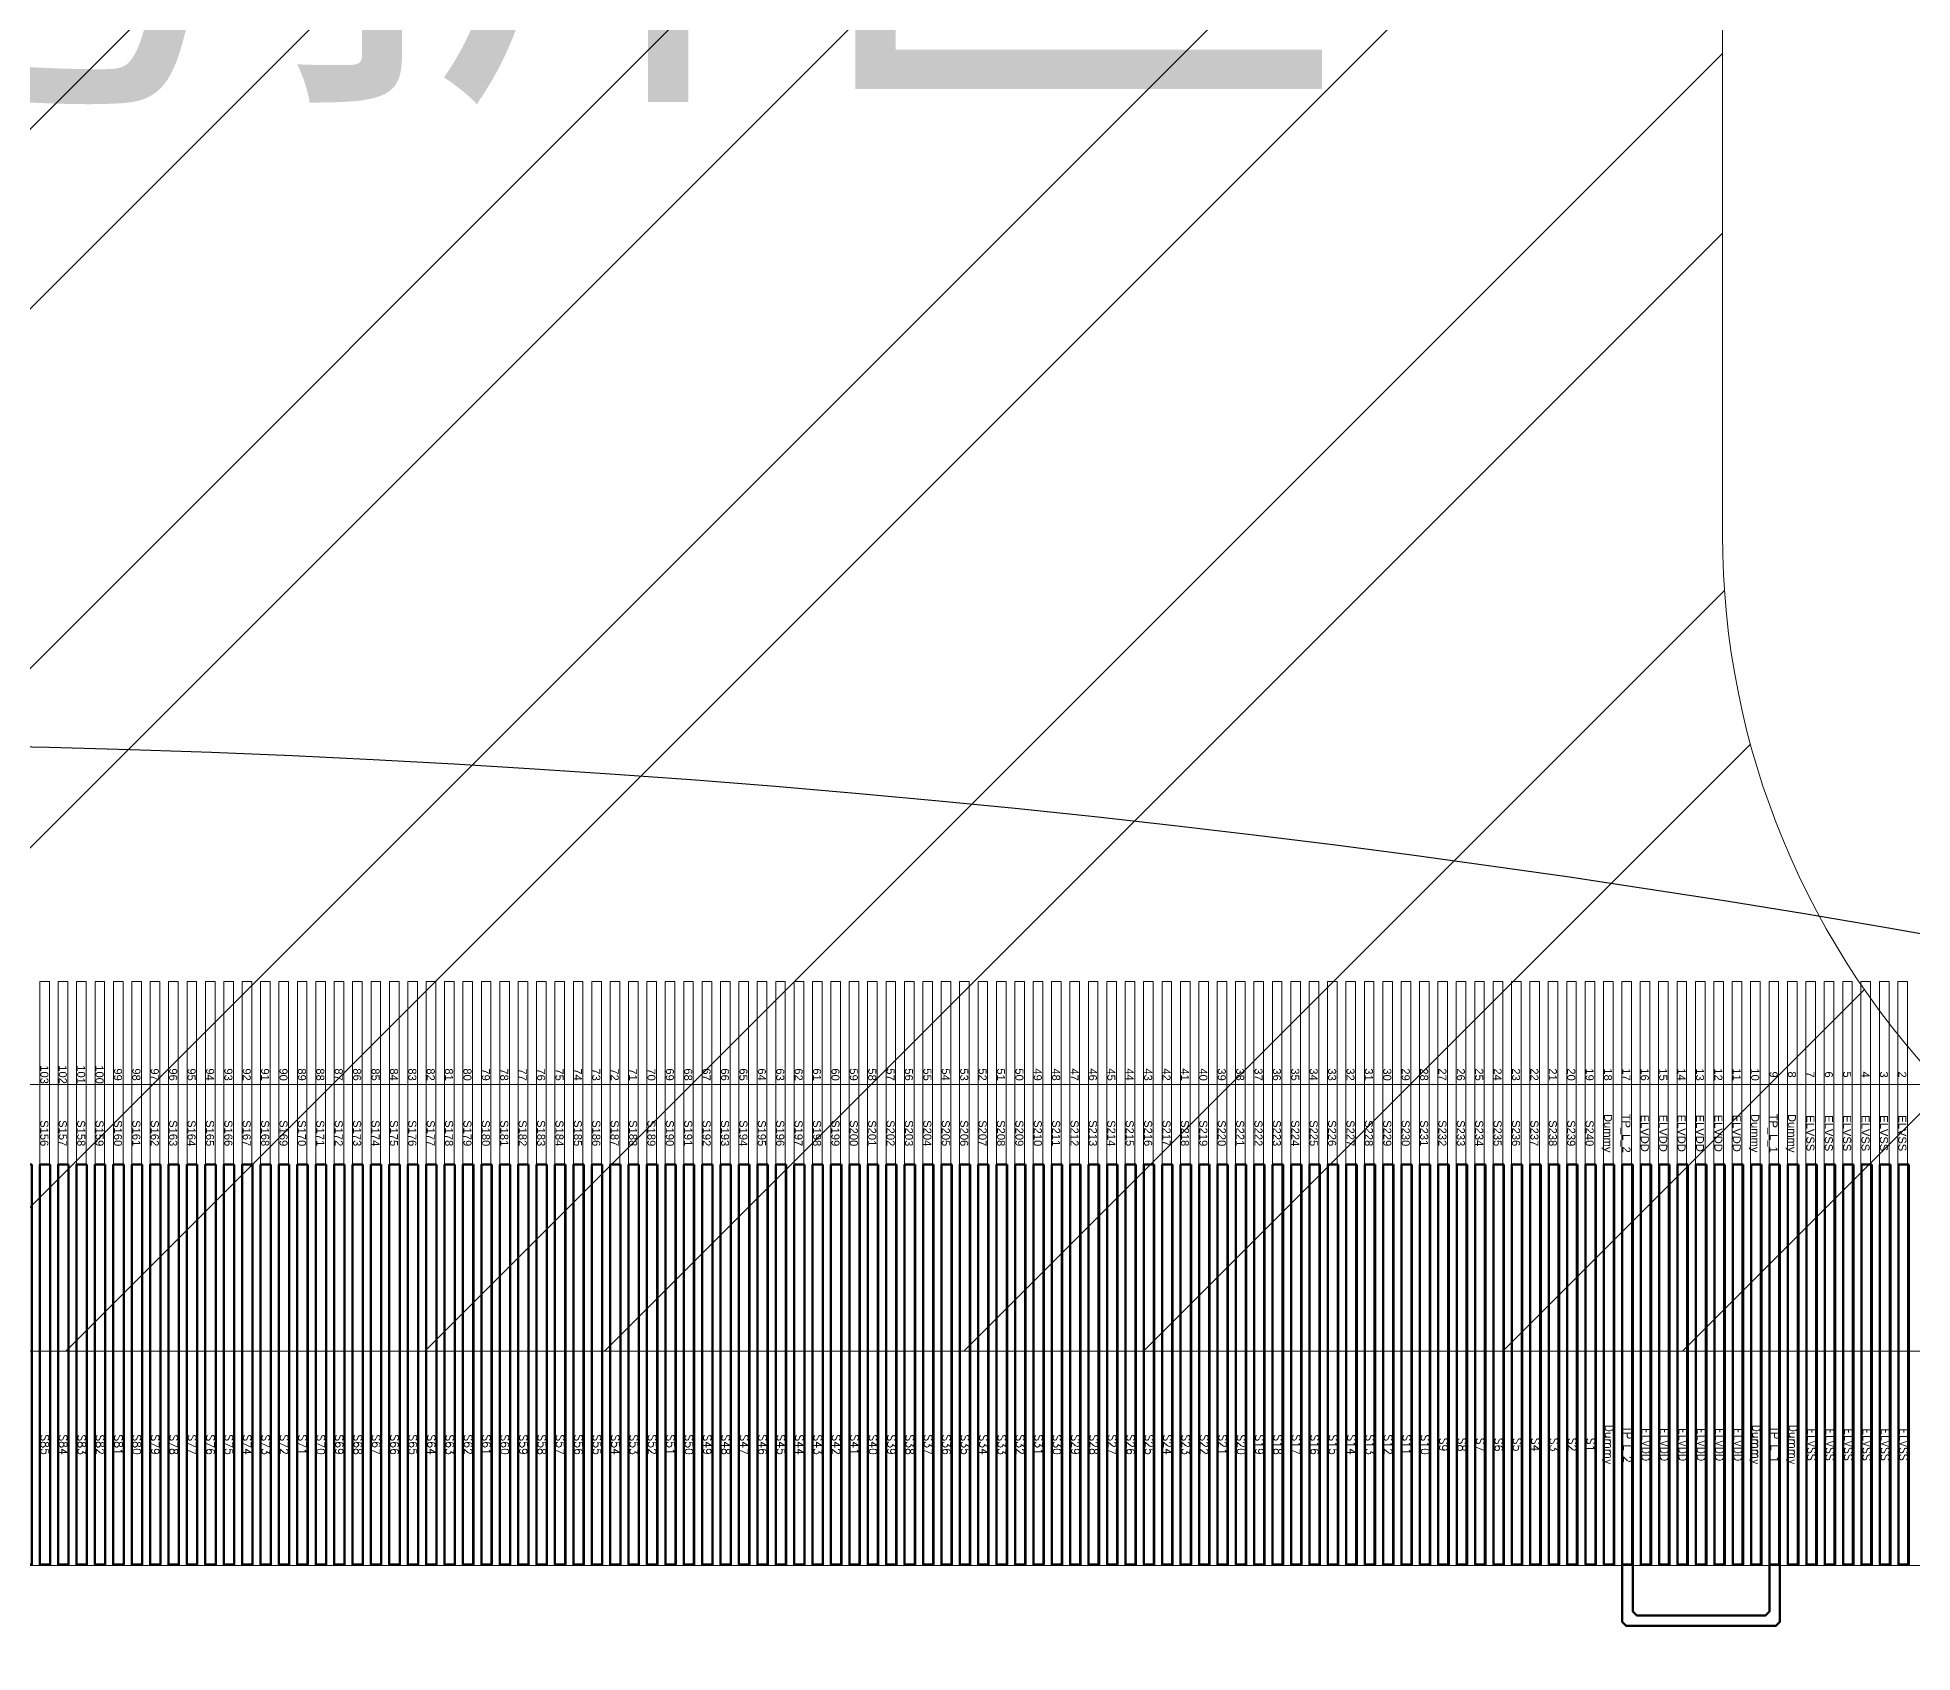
# Model space of a CAD drawing. Header units: millimetres. Extents: x 1403 to 2381, y 158 to 387.
# Drawn here: x 2192.419 to 2194.763, y 296.033 to 298.051 of the extents above; entities that cross this region are included whole.
import ezdxf
from ezdxf.enums import TextEntityAlignment as Align

# ---------------------------------------------------------------- set-up
doc = ezdxf.new("R2010")
doc.units = ezdxf.units.MM
doc.layers.get('0').update_dxf_attribs({"lineweight": 5})
for name, color, linetype, lineweight in [('COF', 2, 'Continuous', 5), ('DIM', 3, 'Continuous', 5), ('FPC', 50, 'Continuous', 5), ('Gate1.drawing', 3, 'Continuous', 100), ('ITO', 2, 'Continuous', 5), ('Label.drawing', 7, 'Continuous', 100), ('Layout.drawing', 1, 'Continuous', 5), ('SD1.drawing', 30, 'Continuous', 100)]:
    doc.layers.add(name, color=color, linetype=linetype, lineweight=lineweight)
doc.layers.add('COVER LENS', color=6, linetype='Continuous')
doc.styles.add('MBC_Arial_Font', font='arial.ttf')
doc.styles.add('RD', font='ROMAND.shx', dxfattribs={"width": 0.8})
doc.styles.get("Standard").update_dxf_attribs({"font": 'txt', "bigfont": 'gbcbig.shx'})
doc.styles.add('汉字', font='SimSun.ttf')
doc.dimstyles.new('DIM', dxfattribs={"dimtxt": 1.5, "dimasz": 0.8, "dimexe": 0, "dimexo": 0.5, "dimgap": 0.11, "dimtad": 0, "dimzin": 1, "dimdsep": 46, "dimtxsty": 'RD', "dimcen": 0, "dimclrd": 256, "dimclre": 256, "dimclrt": 256, "dimadec": 0, "dimazin": 0, "dimtm": 1e-09, "dimtfac": 1, "dimtofl": 0, "dimtmove": 0, "dimatfit": 3, "dimfxl": 1, "dimlwe": -1, "dimarcsym": 0})

# ---------------------------------------------------------------- blocks, each defined once
blk = doc.blocks.new('cof_unit')
at = {"layer": 'Gate1.drawing', "color": 3, "linetype": 'Continuous', "lineweight": 100}
blk.add_lwpolyline([(0, 0), (0.013, 0), (0.013, 0.5), (0, 0.5)], close=True, dxfattribs=at)
at = {"layer": 'SD1.drawing', "color": 30, "linetype": 'Continuous', "lineweight": 100}
blk.add_lwpolyline([(0, 0), (0.013, 0), (0.013, 0.5), (0, 0.5)], close=True, dxfattribs=at)
blk = doc.blocks.new('cof')
at = {"layer": 'Gate1.drawing', "color": 3, "linetype": 'Continuous', "lineweight": 100}
blk.add_lwpolyline([(0.197, 0.5), (0.197, 0.5585), (0.202, 0.5635), (0.363, 0.5635), (0.368, 0.5585), (0.368, 0.5), (0.381, 0.5), (0.381, 0.5715), (0.376, 0.5765), (0.189, 0.5765), (0.184, 0.5715), (0.184, 0.5)], close=True, dxfattribs=at)
at = {"color": 1, "linetype": 'Continuous', "lineweight": 100, "row_count": 1, "column_count": 119, "row_spacing": 0.5, "column_spacing": 0.023}
blk.add_blockref('cof_unit', (0.023, 0), dxfattribs=at)
at = {"layer": 'Label.drawing', "color": 7, "linetype": 'Continuous', "lineweight": 100}
for s, p in [('ELVSS', (0.0295, 0.35)), ('ELVSS', (0.0525, 0.35)), ('ELVSS', (0.0755, 0.35)), ('ELVSS', (0.0985, 0.35)), ('ELVSS', (0.1215, 0.35)), ('ELVSS', (0.1445, 0.35)), ('Dummy', (0.1675, 0.35)), ('TP_L_1', (0.1905, 0.35)), ('Dummy', (0.2135, 0.35)), ('ELVDD', (0.2365, 0.35)), ('ELVDD', (0.2595, 0.35)), ('ELVDD', (0.2825, 0.35)), ('ELVDD', (0.3055, 0.35)), ('ELVDD', (0.3285, 0.35)), ('ELVDD', (0.3515, 0.35)), ('TP_L_2', (0.3745, 0.35)), ('Dummy', (0.3975, 0.35)), ('S1', (0.4205, 0.35)), ('S2', (0.4435, 0.35)), ('S3', (0.4665, 0.35)), ('S4', (0.4895, 0.35)), ('S5', (0.5125, 0.35)), ('S6', (0.5355, 0.35)), ('S7', (0.5585, 0.35)), ('S8', (0.5815, 0.35)), ('S9', (0.6045, 0.35)), ('S10', (0.6275, 0.35)), ('S11', (0.6505, 0.35)), ('S12', (0.6735, 0.35)), ('S13', (0.6965, 0.35)), ('S14', (0.7195, 0.35)), ('S15', (0.7425, 0.35)), ('S16', (0.7655, 0.35)), ('S17', (0.7885, 0.35)), ('S18', (0.8115, 0.35)), ('S19', (0.8345, 0.35)), ('S20', (0.8575, 0.35)), ('S21', (0.8805, 0.35)), ('S22', (0.9035, 0.35)), ('S23', (0.9265, 0.35)), ('S24', (0.9495, 0.35)), ('S25', (0.9725, 0.35)), ('S26', (0.9955, 0.35)), ('S27', (1.0185, 0.35)), ('S28', (1.0415, 0.35)), ('S29', (1.0645, 0.35)), ('S30', (1.0875, 0.35)), ('S31', (1.1105, 0.35)), ('S32', (1.1335, 0.35)), ('S33', (1.1565, 0.35)), ('S34', (1.1795, 0.35)), ('S35', (1.2025, 0.35)), ('S36', (1.2255, 0.35)), ('S37', (1.2485, 0.35)), ('S38', (1.2715, 0.35)), ('S39', (1.2945, 0.35)), ('S40', (1.3175, 0.35)), ('S41', (1.3405, 0.35)), ('S42', (1.3635, 0.35)), ('S43', (1.3865, 0.35)), ('S44', (1.4095, 0.35)), ('S45', (1.4325, 0.35)), ('S46', (1.4555, 0.35)), ('S47', (1.4785, 0.35)), ('S48', (1.5015, 0.35)), ('S49', (1.5245, 0.35)), ('S50', (1.5475, 0.35)), ('S51', (1.5705, 0.35)), ('S52', (1.5935, 0.35)), ('S53', (1.6165, 0.35)), ('S54', (1.6395, 0.35)), ('S55', (1.6625, 0.35)), ('S56', (1.6855, 0.35)), ('S57', (1.7085, 0.35)), ('S58', (1.7315, 0.35)), ('S59', (1.7545, 0.35)), ('S60', (1.7775, 0.35)), ('S61', (1.8005, 0.35)), ('S62', (1.8235, 0.35)), ('S63', (1.8465, 0.35)), ('S64', (1.8695, 0.35)), ('S65', (1.8925, 0.35)), ('S66', (1.9155, 0.35)), ('S67', (1.9385, 0.35)), ('S68', (1.9615, 0.35)), ('S69', (1.9845, 0.35)), ('S70', (2.0075, 0.35)), ('S71', (2.0305, 0.35)), ('S72', (2.0535, 0.35)), ('S73', (2.0765, 0.35)), ('S74', (2.0995, 0.35)), ('S75', (2.1225, 0.35)), ('S76', (2.1455, 0.35)), ('S77', (2.1685, 0.35)), ('S78', (2.1915, 0.35)), ('S79', (2.2145, 0.35)), ('S80', (2.2375, 0.35)), ('S81', (2.2605, 0.35)), ('S82', (2.2835, 0.35)), ('S83', (2.3065, 0.35)), ('S84', (2.3295, 0.35)), ('S85', (2.3525, 0.35))]:
    blk.add_text(s, height=0.01, rotation=90, dxfattribs=at).set_placement(p, align=Align.MIDDLE_CENTER)
blk = doc.blocks.new('main_pad')
at = {"color": 1, "linetype": 'Continuous', "lineweight": 100}
blk.add_blockref('cof', (-2.755, -15.2733), dxfattribs=at)
blk = doc.blocks.new('R104A3M-001-POL-V01-A')
at = {"layer": 'ITO', "linetype": 'Continuous', "lineweight": 5}
blk.add_lwpolyline([(671.4243, 331.214), (677.6633, 331.214)], dxfattribs=at)
at = {"color": 1, "linetype": 'Continuous', "lineweight": 5, "rotation": 180}
blk.add_blockref('main_pad', (674.5438, 315.8407), dxfattribs=at)
blk = doc.blocks.new('R104A3M-002-COF-V01-A')
at = {"layer": 'COF', "color": 4}
blk.add_lwpolyline([(450.2695, -65.0132), (456.3369, -65.0132, -0.414214), (456.5369, -65.2132), (456.5369, -67.9069, 0.26363), (456.6341, -68.0784), (458.0601, -68.9327, -0.26363), (458.3032, -69.3617), (458.3032, -72.2351, 0.201366), (458.3631, -72.3779), (459.5613, -73.5537, -0.201366), (459.6212, -73.6964), (459.6212, -76.3515, -0.414214), (459.4212, -76.5515), (447.1851, -76.5515, -0.414214), (446.9851, -76.3515), (446.9851, -73.6964, -0.201366), (447.0451, -73.5537), (448.2433, -72.3779, 0.201366), (448.3032, -72.2351), (448.3032, -69.3617, -0.26363), (448.5462, -68.9327), (449.9723, -68.0784, 0.26363), (450.0695, -67.9069), (450.0695, -65.2132, -0.414214)], format="xyb", close=True, dxfattribs=at)
at = {"layer": 'COF'}
for points in [[(450.5843, -65.0132), (450.5963, -65.0132), (450.5963, -65.7432), (450.5843, -65.7432)], [(450.6073, -65.0132), (450.6073, -65.7432), (450.6193, -65.7432), (450.6193, -65.0132)], [(450.6303, -65.0132), (450.6423, -65.0132), (450.6423, -65.7432), (450.6303, -65.7432)], [(450.6532, -65.0132), (450.6532, -65.7432), (450.6652, -65.7432), (450.6652, -65.0132)], [(450.6762, -65.0132), (450.6882, -65.0132), (450.6882, -65.7432), (450.6762, -65.7432)], [(450.6992, -65.7432), (450.6992, -65.0132), (450.7112, -65.0132), (450.7112, -65.7432)], [(450.7222, -65.0132), (450.7222, -65.7432), (450.7342, -65.7432), (450.7342, -65.0132)], [(450.7452, -65.0132), (450.7572, -65.0132), (450.7572, -65.7432), (450.7452, -65.7432)], [(450.7682, -65.0132), (450.7682, -65.7432), (450.7802, -65.7432), (450.7802, -65.0132)], [(450.7912, -65.0132), (450.7912, -65.7432), (450.8032, -65.7432), (450.8032, -65.0132)], [(450.8142, -65.0132), (450.8142, -65.7432), (450.8262, -65.7432), (450.8262, -65.0132)], [(450.8372, -65.0132), (450.8492, -65.0132), (450.8492, -65.7432), (450.8372, -65.7432)], [(450.8602, -65.0132), (450.8602, -65.7432), (450.8722, -65.7432), (450.8722, -65.0132)], [(450.8832, -65.0132), (450.8832, -65.7432), (450.8952, -65.7432), (450.8952, -65.0132)], [(450.9061, -65.0132), (450.9181, -65.0132), (450.9181, -65.7432), (450.9061, -65.7432)], [(450.9291, -65.0132), (450.9291, -65.7432), (450.9411, -65.7432), (450.9411, -65.0132)], [(450.9521, -65.0132), (450.9641, -65.0132), (450.9641, -65.7432), (450.9521, -65.7432)], [(450.9751, -65.0132), (450.9751, -65.7432), (450.9871, -65.7432), (450.9871, -65.0132)], [(450.9981, -65.0132), (451.0101, -65.0132), (451.0101, -65.7432), (450.9981, -65.7432)], [(451.0211, -65.0132), (451.0331, -65.0132), (451.0331, -65.7432), (451.0211, -65.7432)], [(451.0441, -65.0132), (451.0441, -65.7432), (451.0561, -65.7432), (451.0561, -65.0132)], [(451.0671, -65.0132), (451.0791, -65.0132), (451.0791, -65.7432), (451.0671, -65.7432)], [(451.0901, -65.0132), (451.0901, -65.7432), (451.1021, -65.7432), (451.1021, -65.0132)], [(451.1131, -65.0132), (451.1251, -65.0132), (451.1251, -65.7432), (451.1131, -65.7432)], [(451.1361, -65.0132), (451.1481, -65.0132), (451.1481, -65.7432), (451.1361, -65.7432)], [(451.159, -65.0132), (451.159, -65.7432), (451.171, -65.7432), (451.171, -65.0132)], [(451.182, -65.0132), (451.194, -65.0132), (451.194, -65.7432), (451.182, -65.7432)], [(451.205, -65.0132), (451.205, -65.7432), (451.217, -65.7432), (451.217, -65.0132)], [(451.228, -65.0132), (451.228, -65.7432), (451.24, -65.7432), (451.24, -65.0132)], [(451.251, -65.0132), (451.251, -65.7432), (451.263, -65.7432), (451.263, -65.0132)], [(451.274, -65.0132), (451.286, -65.0132), (451.286, -65.7432), (451.274, -65.7432)], [(451.297, -65.0132), (451.297, -65.7432), (451.309, -65.7432), (451.309, -65.0132)], [(451.32, -65.0132), (451.332, -65.0132), (451.332, -65.7432), (451.32, -65.7432)], [(451.343, -65.0132), (451.355, -65.0132), (451.355, -65.7432), (451.343, -65.7432)], [(451.366, -65.0132), (451.378, -65.0132), (451.378, -65.7432), (451.366, -65.7432)], [(451.389, -65.0132), (451.401, -65.0132), (451.401, -65.7432), (451.389, -65.7432)], [(451.4119, -65.0132), (451.4119, -65.7432), (451.4239, -65.7432), (451.4239, -65.0132)], [(451.4349, -65.0132), (451.4469, -65.0132), (451.4469, -65.7432), (451.4349, -65.7432)], [(451.4579, -65.0132), (451.4579, -65.7432), (451.4699, -65.7432), (451.4699, -65.0132)], [(451.4809, -65.0132), (451.4929, -65.0132), (451.4929, -65.7432), (451.4809, -65.7432)], [(451.5039, -65.0132), (451.5039, -65.7432), (451.5159, -65.7432), (451.5159, -65.0132)], [(451.5269, -65.0132), (451.5269, -65.7432), (451.5389, -65.7432), (451.5389, -65.0132)], [(451.5499, -65.0132), (451.5499, -65.7432), (451.5619, -65.7432), (451.5619, -65.0132)], [(451.5729, -65.0132), (451.5849, -65.0132), (451.5849, -65.7432), (451.5729, -65.7432)], [(451.5959, -65.0132), (451.5959, -65.7432), (451.6079, -65.7432), (451.6079, -65.0132)], [(451.6189, -65.0132), (451.6189, -65.7432), (451.6309, -65.7432), (451.6309, -65.0132)], [(451.6419, -65.0132), (451.6539, -65.0132), (451.6539, -65.7432), (451.6419, -65.7432)], [(451.6648, -65.0132), (451.6648, -65.7432), (451.6768, -65.7432), (451.6768, -65.0132)], [(451.6878, -65.0132), (451.6998, -65.0132), (451.6998, -65.7432), (451.6878, -65.7432)], [(451.7108, -65.0132), (451.7228, -65.0132), (451.7228, -65.7432), (451.7108, -65.7432)], [(451.7338, -65.0132), (451.7458, -65.0132), (451.7458, -65.7432), (451.7338, -65.7432)], [(451.7568, -65.0132), (451.7568, -65.7432), (451.7688, -65.7432), (451.7688, -65.0132)], [(451.7798, -65.0132), (451.7918, -65.0132), (451.7918, -65.7432), (451.7798, -65.7432)], [(451.8028, -65.0132), (451.8028, -65.7432), (451.8148, -65.7432), (451.8148, -65.0132)], [(451.8258, -65.0132), (451.8378, -65.0132), (451.8378, -65.7432), (451.8258, -65.7432)], [(451.8608, -65.0132), (451.8488, -65.0132), (451.8488, -65.7432), (451.8608, -65.7432)], [(451.8718, -65.0132), (451.8718, -65.7432), (451.8838, -65.7432), (451.8838, -65.0132)], [(451.8947, -65.0132), (451.9067, -65.0132), (451.9067, -65.7432), (451.8947, -65.7432)], [(451.9177, -65.0132), (451.9177, -65.7432), (451.9297, -65.7432), (451.9297, -65.0132)], [(451.9407, -65.0132), (451.9407, -65.7432), (451.9527, -65.7432), (451.9527, -65.0132)], [(451.9637, -65.0132), (451.9637, -65.7432), (451.9757, -65.7432), (451.9757, -65.0132)], [(451.9867, -65.0132), (451.9867, -65.7432), (451.9987, -65.7432), (451.9987, -65.0132)], [(452.0097, -65.0132), (452.0097, -65.7432), (452.0217, -65.7432), (452.0217, -65.0132)], [(452.0327, -65.0132), (452.0327, -65.7432), (452.0447, -65.7432), (452.0447, -65.0132)], [(452.0557, -65.0132), (452.0677, -65.0132), (452.0677, -65.7432), (452.0557, -65.7432)], [(452.0787, -65.0132), (452.0907, -65.0132), (452.0907, -65.7432), (452.0787, -65.7432)], [(452.1017, -65.0132), (452.1137, -65.0132), (452.1137, -65.7432), (452.1017, -65.7432)], [(452.1247, -65.0132), (452.1247, -65.7432), (452.1367, -65.7432), (452.1367, -65.0132)], [(452.1476, -65.0132), (452.1596, -65.0132), (452.1596, -65.7432), (452.1476, -65.7432)], [(452.1706, -65.0132), (452.1706, -65.7432), (452.1826, -65.7432), (452.1826, -65.0132)], [(452.1936, -65.0132), (452.1936, -65.7432), (452.2056, -65.7432), (452.2056, -65.0132)], [(452.2166, -65.0132), (452.2286, -65.0132), (452.2286, -65.7432), (452.2166, -65.7432)], [(452.2396, -65.0132), (452.2396, -65.7432), (452.2516, -65.7432), (452.2516, -65.0132)], [(452.2626, -65.0132), (452.2746, -65.0132), (452.2746, -65.7432), (452.2626, -65.7432)], [(452.2856, -65.0132), (452.2976, -65.0132), (452.2976, -65.7432), (452.2856, -65.7432)], [(452.3086, -65.0132), (452.3086, -65.7432), (452.3206, -65.7432), (452.3206, -65.0132)], [(452.3316, -65.0132), (452.3436, -65.0132), (452.3436, -65.7432), (452.3316, -65.7432)], [(452.3546, -65.0132), (452.3546, -65.7432), (452.3666, -65.7432), (452.3666, -65.0132)], [(452.3776, -65.0132), (452.3776, -65.7432), (452.3896, -65.7432), (452.3896, -65.0132)], [(452.4005, -65.0132), (452.4005, -65.7432), (452.4125, -65.7432), (452.4125, -65.0132)], [(452.4235, -65.0132), (452.4355, -65.0132), (452.4355, -65.7432), (452.4235, -65.7432)], [(452.4465, -65.0132), (452.4465, -65.7432), (452.4585, -65.7432), (452.4585, -65.0132)], [(452.4695, -65.0132), (452.4815, -65.0132), (452.4815, -65.7432), (452.4695, -65.7432)], [(452.4925, -65.0132), (452.5045, -65.0132), (452.5045, -65.7432), (452.4925, -65.7432)], [(452.5155, -65.0132), (452.5155, -65.7432), (452.5275, -65.7432), (452.5275, -65.0132)], [(452.5385, -65.0132), (452.5385, -65.7432), (452.5505, -65.7432), (452.5505, -65.0132)], [(452.5615, -65.0132), (452.5615, -65.7432), (452.5735, -65.7432), (452.5735, -65.0132)], [(452.5845, -65.0132), (452.5965, -65.0132), (452.5965, -65.7432), (452.5845, -65.7432)], [(452.6075, -65.0132), (452.6075, -65.7432), (452.6195, -65.7432), (452.6195, -65.0132)], [(452.6305, -65.0132), (452.6425, -65.0132), (452.6425, -65.7432), (452.6305, -65.7432)], [(452.6534, -65.0132), (452.6654, -65.0132), (452.6654, -65.7432), (452.6534, -65.7432)], [(452.6764, -65.0132), (452.6764, -65.7432), (452.6884, -65.7432), (452.6884, -65.0132)], [(452.6994, -65.0132), (452.7114, -65.0132), (452.7114, -65.7432), (452.6994, -65.7432)], [(452.7224, -65.0132), (452.7224, -65.7432), (452.7344, -65.7432), (452.7344, -65.0132)], [(452.7454, -65.0132), (452.7454, -65.7432), (452.7574, -65.7432), (452.7574, -65.0132)], [(452.7684, -65.0132), (452.7684, -65.7432), (452.7804, -65.7432), (452.7804, -65.0132)], [(452.7914, -65.0132), (452.7914, -65.7432), (452.8034, -65.7432), (452.8034, -65.0132)], [(452.8144, -65.0132), (452.8264, -65.0132), (452.8264, -65.7432), (452.8144, -65.7432)], [(452.8374, -65.0132), (452.8374, -65.7432), (452.8494, -65.7432), (452.8494, -65.0132)], [(452.8604, -65.0132), (452.8724, -65.0132), (452.8724, -65.7432), (452.8604, -65.7432)], [(452.8834, -65.0132), (452.8954, -65.0132), (452.8954, -65.7432), (452.8834, -65.7432)], [(452.9063, -65.0132), (452.9183, -65.0132), (452.9183, -65.7432), (452.9063, -65.7432)]]:
    blk.add_lwpolyline(points, close=True, dxfattribs=at)
at = {"layer": 'COF', "color": 6, "ltscale": 10, "style": 'MBC_Arial_Font'}
for s, p in [('ELVSS', (450.5956, -65.5534)), ('ELVSS', (450.6186, -65.5534)), ('ELVSS', (450.6416, -65.5534)), ('ELVSS', (450.6646, -65.5534)), ('ELVSS', (450.6875, -65.5534)), ('ELVSS', (450.7105, -65.5534)), ('Dummy', (450.7335, -65.5534)), ('TP_L_1', (450.7565, -65.5534)), ('Dummy', (450.7795, -65.5534)), ('ELVDD', (450.8025, -65.5534)), ('ELVDD', (450.8255, -65.5534)), ('ELVDD', (450.8485, -65.5534)), ('ELVDD', (450.8715, -65.5534)), ('ELVDD', (450.8945, -65.5534)), ('ELVDD', (450.9175, -65.5534)), ('TP_L_2', (450.9404, -65.5534)), ('Dummy', (450.9634, -65.5534)), ('S240', (450.9864, -65.5534)), ('S239', (451.0094, -65.5534)), ('S238', (451.0324, -65.5534)), ('S237', (451.0554, -65.5534)), ('S236', (451.0784, -65.5534)), ('S235', (451.1014, -65.5534)), ('S234', (451.1244, -65.5534)), ('S233', (451.1474, -65.5534)), ('S232', (451.1704, -65.5534)), ('S231', (451.1933, -65.5534)), ('S230', (451.2163, -65.5534)), ('S229', (451.2393, -65.5534)), ('S228', (451.2623, -65.5534)), ('S227', (451.2853, -65.5534)), ('S226', (451.3083, -65.5534)), ('S225', (451.3313, -65.5534)), ('S224', (451.3543, -65.5534)), ('S223', (451.3773, -65.5534)), ('S222', (451.4003, -65.5534)), ('S221', (451.4232, -65.5534)), ('S220', (451.4462, -65.5534)), ('S219', (451.4692, -65.5534)), ('S218', (451.4922, -65.5534)), ('S217', (451.5152, -65.5534)), ('S216', (451.5382, -65.5534)), ('S215', (451.5612, -65.5534)), ('S214', (451.5842, -65.5534)), ('S213', (451.6072, -65.5534)), ('S212', (451.6302, -65.5534)), ('S211', (451.6532, -65.5534)), ('S210', (451.6761, -65.5534)), ('S209', (451.6991, -65.5534)), ('S208', (451.7221, -65.5534)), ('S207', (451.7451, -65.5534)), ('S206', (451.7681, -65.5534)), ('S205', (451.7911, -65.5534)), ('S204', (451.8141, -65.5534)), ('S203', (451.8371, -65.5534)), ('S202', (451.8601, -65.5534)), ('S201', (451.8831, -65.5534)), ('S200', (451.9061, -65.5534)), ('S199', (451.929, -65.5534)), ('S198', (451.952, -65.5534)), ('S197', (451.975, -65.5534)), ('S196', (451.998, -65.5534)), ('S195', (452.021, -65.5534)), ('S194', (452.044, -65.5534)), ('S193', (452.067, -65.5534)), ('S192', (452.09, -65.5534)), ('S191', (452.113, -65.5534)), ('S190', (452.136, -65.5534)), ('S189', (452.159, -65.5534)), ('S188', (452.1819, -65.5534)), ('S187', (452.2049, -65.5534)), ('S186', (452.2279, -65.5534)), ('S185', (452.2509, -65.5534)), ('S184', (452.2739, -65.5534)), ('S183', (452.2969, -65.5534)), ('S182', (452.3199, -65.5534)), ('S181', (452.3429, -65.5534)), ('S180', (452.3659, -65.5534)), ('S179', (452.3889, -65.5534)), ('S178', (452.4119, -65.5534)), ('S177', (452.4348, -65.5534)), ('S176', (452.4578, -65.5534)), ('S175', (452.4808, -65.5534)), ('S174', (452.5038, -65.5534)), ('S173', (452.5268, -65.5534)), ('S172', (452.5498, -65.5534)), ('S171', (452.5728, -65.5534)), ('S170', (452.5958, -65.5534)), ('S169', (452.6188, -65.5534)), ('S168', (452.6418, -65.5534)), ('S167', (452.6648, -65.5534)), ('S166', (452.6877, -65.5534)), ('S165', (452.7107, -65.5534)), ('S164', (452.7337, -65.5534)), ('S163', (452.7567, -65.5534)), ('S162', (452.7797, -65.5534)), ('S161', (452.8027, -65.5534)), ('S160', (452.8257, -65.5534)), ('S159', (452.8487, -65.5534)), ('S158', (452.8717, -65.5534)), ('S157', (452.8947, -65.5534)), ('S156', (452.9177, -65.5534)), ('2', (450.5956, -65.6267)), ('3', (450.6186, -65.6267)), ('4', (450.6416, -65.6267)), ('5', (450.6646, -65.6267)), ('6', (450.6875, -65.6267)), ('7', (450.7105, -65.6267)), ('8', (450.7335, -65.6267)), ('9', (450.7565, -65.6267)), ('10', (450.7795, -65.6267)), ('11', (450.8025, -65.6267)), ('12', (450.8255, -65.6267)), ('13', (450.8485, -65.6267)), ('14', (450.8715, -65.6267)), ('15', (450.8945, -65.6267)), ('16', (450.9175, -65.6267)), ('17', (450.9404, -65.6267)), ('18', (450.9634, -65.6267)), ('19', (450.9864, -65.6267)), ('20', (451.0094, -65.6267)), ('21', (451.0324, -65.6267)), ('22', (451.0554, -65.6267)), ('23', (451.0784, -65.6267)), ('24', (451.1014, -65.6267)), ('25', (451.1244, -65.6267)), ('26', (451.1474, -65.6267)), ('27', (451.1704, -65.6267)), ('28', (451.1933, -65.6267)), ('29', (451.2163, -65.6267)), ('30', (451.2393, -65.6267)), ('31', (451.2623, -65.6267)), ('32', (451.2853, -65.6267)), ('33', (451.3083, -65.6267)), ('34', (451.3313, -65.6267)), ('35', (451.3543, -65.6267)), ('36', (451.3773, -65.6267)), ('37', (451.4003, -65.6267)), ('38', (451.4232, -65.6267)), ('39', (451.4462, -65.6267)), ('40', (451.4692, -65.6267)), ('41', (451.4922, -65.6267)), ('42', (451.5152, -65.6267)), ('43', (451.5382, -65.6267)), ('44', (451.5612, -65.6267)), ('45', (451.5842, -65.6267)), ('46', (451.6072, -65.6267)), ('47', (451.6302, -65.6267)), ('48', (451.6532, -65.6267)), ('49', (451.6761, -65.6267)), ('50', (451.6991, -65.6267)), ('51', (451.7221, -65.6267)), ('52', (451.7451, -65.6267)), ('53', (451.7681, -65.6267)), ('54', (451.7911, -65.6267)), ('55', (451.8141, -65.6267)), ('56', (451.8371, -65.6267)), ('57', (451.8601, -65.6267)), ('58', (451.8831, -65.6267)), ('59', (451.9061, -65.6267)), ('60', (451.929, -65.6267)), ('61', (451.952, -65.6267)), ('62', (451.975, -65.6267)), ('63', (451.998, -65.6267)), ('64', (452.021, -65.6267)), ('65', (452.044, -65.6267)), ('66', (452.067, -65.6267)), ('67', (452.09, -65.6267)), ('68', (452.113, -65.6267)), ('69', (452.136, -65.6267)), ('70', (452.159, -65.6267)), ('71', (452.1819, -65.6267)), ('72', (452.2049, -65.6267)), ('73', (452.2279, -65.6267)), ('74', (452.2509, -65.6267)), ('75', (452.2739, -65.6267)), ('76', (452.2969, -65.6267)), ('77', (452.3199, -65.6267)), ('78', (452.3429, -65.6267)), ('79', (452.3659, -65.6267)), ('80', (452.3889, -65.6267)), ('81', (452.4119, -65.6267)), ('82', (452.4348, -65.6267)), ('83', (452.4578, -65.6267)), ('84', (452.4808, -65.6267)), ('85', (452.5038, -65.6267)), ('86', (452.5268, -65.6267)), ('87', (452.5498, -65.6267)), ('88', (452.5728, -65.6267)), ('89', (452.5958, -65.6267)), ('90', (452.6188, -65.6267)), ('91', (452.6418, -65.6267)), ('92', (452.6648, -65.6267)), ('93', (452.6877, -65.6267)), ('94', (452.7107, -65.6267)), ('95', (452.7337, -65.6267)), ('96', (452.7567, -65.6267)), ('97', (452.7797, -65.6267)), ('98', (452.8027, -65.6267)), ('99', (452.8257, -65.6267)), ('100', (452.8487, -65.6267)), ('101', (452.8717, -65.6267)), ('102', (452.8947, -65.6267)), ('103', (452.9177, -65.6267))]:
    blk.add_text(s, height=0.01, rotation=90, dxfattribs=at).set_placement(p, align=Align.CENTER)
blk = doc.blocks.new('R104A3M-011-TFPC-V01-A')
at = {"lineweight": 5}
h = blk.add_hatch(dxfattribs=at)
h.set_pattern_fill('ANSI32', color=251, scale=0.05, angle=540)
h.set_pattern_definition([(225, (229.7556, -120.5629), (0.3367596, -0.3367596), []), (225, (229.5311, -120.5629), (0.3367596, -0.3367596), [])])
h.paths.add_polyline_path([(1668.8095, 296.4097), (1668.4963, 296.7229, -0.198912), (1668.2034, 297.43), (1668.2034, 299.4784), (1663.2034, 299.4784), (1663.2034, 297.43, -0.198912), (1662.9105, 296.7229), (1662.5972, 296.4097)])
at = {"color": 251, "lineweight": 5}
blk.add_lwpolyline([(1662.5972, 296.4097), (1668.8095, 296.4097), (1668.4963, 296.7229, -0.198912), (1668.2034, 297.43), (1668.2034, 299.4784), (1663.2034, 299.4784), (1663.2034, 297.43, -0.198912), (1662.9105, 296.7229)], format="xyb", close=True, dxfattribs=at)
at = {"layer": 'FPC', "lineweight": 5}
blk.add_lwpolyline([(1668.2034, 304.8241), (1668.2034, 297.43, 0.198912), (1668.4963, 296.7229), (1669.1045, 296.1147, 0.198912), (1669.5995, 295.9097), (1669.7364, 295.9097, -0.414214), (1670.0364, 295.6097), (1670.0364, 295.3523), (1661.4164, 295.3523), (1661.4164, 295.6097, -0.414214), (1661.7164, 295.9097), (1661.8073, 295.9097, 0.198912), (1662.3022, 296.1147), (1662.9105, 296.7229, 0.198912), (1663.2034, 297.43), (1663.2034, 301.9778, 0.414214)], format="xyb", dxfattribs=at)
at = {"color": 251, "lineweight": 5, "insert": (1664.3256, 298.5212), "char_height": 0.5, "width": 8.45176, "attachment_point": 1, "style": '汉字'}
blk.add_mtext('{\\fMicrosoft YaHei|b0|i0|c134|p34;单层弯折区}', dxfattribs=at)
blk = doc.blocks.new('R104A3M-011-SW1147H-CVL-V01-A')
at = {"layer": 'COVER LENS'}
blk.add_circle((1928.6699, 314.3983), 15.8, dxfattribs=at)

msp = doc.modelspace()

# ---------------------------------------------------------------- block references
at = {"layer": 'DIM', "lineweight": 5}
for name, p in [('R104A3M-011-TFPC-V01-A', (526.322, 0)), ('R104A3M-011-SW1147H-CVL-V01-A', (263.3562, -33.0286))]:
    msp.add_blockref(name, p, dxfattribs=at)
at = {"layer": 'DIM', "lineweight": 5, "rotation": 180}
msp.add_blockref('R104A3M-002-COF-V01-A', (2645.3408, 231.1287), dxfattribs=at)
at = {"layer": 'Layout.drawing', "lineweight": 5}
msp.add_blockref('R104A3M-001-POL-V01-A', (1517.4824, -34.471), dxfattribs=at)

# ---------------------------------------------------------------- leaders
at = {"layer": 'DIM', "lineweight": 5}
msp.add_leader([(2192.8955, 304.6015), (2202.3279, 297.5453), (2212.3547, 297.5453)], dimstyle='DIM', override={"dimgap": 0.11, "dimtad": 0, "dimfxl": 1.25}, dxfattribs=at)

doc.saveas('drawing.dxf')
